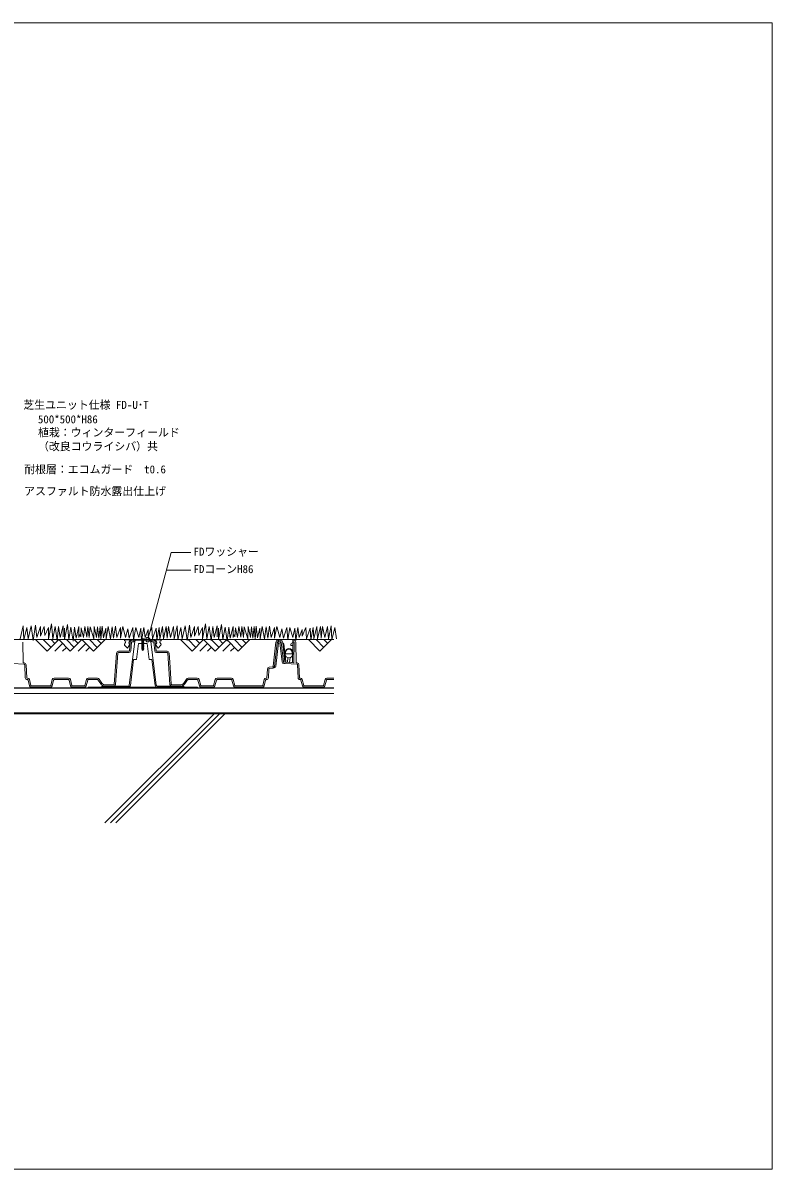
# Model space of a CAD drawing. Units: millimetres, scale not verified. Extents: x -1485 to 1485, y -1050 to 1050.
# Drawn here: x 112 to 1485, y -1050 to 1050 of the extents above; entities that cross this region are included whole.
import ezdxf
from ezdxf.enums import TextEntityAlignment as Align

# ---------------------------------------------------------------- set-up
doc = ezdxf.new("R2010")
doc.units = ezdxf.units.MM
doc.header["$LTSCALE"] = 7
for name, color, linetype, lineweight in [('0-0_0', 7, 'Continuous', 9), ('0-2_HATCH', 9, 'Continuous', 18), ('0-3_KUTAI', 3, 'Continuous', 18), ('0-4_BOUSUI', 1, 'Continuous', 18), ('0-6_dannnetu', 6, 'Continuous', 18), ('0-7_KANAMONO', 4, 'Continuous', 18), ('0-8_MOJI', 7, 'Continuous', 18), ('0-9_ecom', 7, 'Continuous', 9), ('0-A_GREEN', 3, 'Continuous', 18)]:
    doc.layers.add(name, color=color, linetype=linetype, lineweight=lineweight)
doc.styles.add('ＭＳ ゴシック', font='')
doc.styles.get('ＭＳ ゴシック').set_extended_font_data('MS Gothic')

msp = doc.modelspace()

# ---------------------------------------------------------------- linework, layer by layer
at = {"layer": '0-0_0', "lineweight": 18}
msp.add_lwpolyline([(-1485, -1050), (1485, -1050), (1485, 1050), (-1485, 1050)], close=True, dxfattribs=at)
at = {"layer": '0-2_HATCH'}
for p, q in [((262.225, -415.801), (462.225, -215.801)), ((272.225, -415.801), (472.225, -215.801)), ((282.225, -415.801), (482.225, -215.801))]:
    msp.add_line(p, q, dxfattribs=at)
at = {"layer": '0-3_KUTAI'}
msp.add_line((681.628, -215.801), (-846.223, -215.801), dxfattribs=at)
at = {"layer": '0-4_BOUSUI'}
for p, q in [((681.628, -168.201), (-846.223, -168.201)), ((681.628, -168.801), (-846.223, -168.801)), ((681.628, -168.201), (-518.372, -168.201)), ((681.628, -213.801), (-846.223, -213.801))]:
    msp.add_line(p, q, dxfattribs=at)
msp.add_lwpolyline([(231.628, -167.201), (431.628, -167.201), (431.628, -168.201), (231.628, -168.201)], close=True, dxfattribs=at)
at = {"layer": '0-6_dannnetu'}
msp.add_line((681.628, -178.801), (-846.223, -178.801), dxfattribs=at)
at = {"layer": '0-7_KANAMONO'}
for p, q in [((354.962, -80.001), (308.293, -80.001)), ((333.128, -81.201), (329.528, -81.801)), ((333.728, -82.501), (329.528, -83.201)), ((333.728, -83.901), (329.528, -84.601)), ((330.228, -81.397), (331.011, -81.201)), ((330.228, -81.397), (330.228, -81.201)), ((330.228, -82.205), (333.028, -81.505)), ((330.228, -82.797), (333.028, -82.097)), ((330.228, -83.605), (333.028, -82.905)), ((330.228, -84.197), (333.028, -83.497)), ((299.578, -85.955), (298.789, -87.347)), ((306.898, -87.347), (306.109, -85.955)), ((333.728, -85.301), (329.528, -86.001)), ((333.728, -86.701), (329.528, -87.401)), ((333.728, -88.101), (329.528, -88.801)), ((333.728, -89.501), (329.528, -90.201)), ((333.728, -90.901), (329.528, -91.601)), ((333.728, -92.301), (329.528, -93.001)), ((333.728, -93.701), (329.528, -94.401)), ((333.728, -95.101), (329.528, -95.801)), ((333.728, -96.501), (329.687, -97.174)), ((333.728, -96.501), (329.687, -97.174)), ((333.289, -97.974), (330.15, -98.497)), ((333.289, -97.974), (330.15, -98.497)), ((330.228, -85.005), (333.028, -84.305)), ((330.228, -85.597), (333.028, -84.897)), ((330.228, -86.405), (333.028, -85.705)), ((330.228, -86.997), (333.028, -86.297)), ((330.228, -87.805), (333.028, -87.105)), ((330.228, -88.397), (333.028, -87.697)), ((330.228, -89.205), (333.028, -88.505)), ((330.228, -89.797), (333.028, -89.097)), ((330.228, -90.605), (333.028, -89.905)), ((330.228, -91.197), (333.028, -90.497)), ((330.228, -92.005), (333.028, -91.305)), ((330.228, -92.597), (333.028, -91.897)), ((330.228, -93.405), (333.028, -92.705)), ((330.228, -93.997), (333.028, -93.297)), ((330.228, -94.805), (333.028, -94.105)), ((330.228, -95.397), (333.028, -94.697)), ((330.228, -96.205), (333.028, -95.505)), ((330.291, -96.781), (333.028, -96.097)), ((330.565, -97.564), (332.894, -96.982)), ((330.741, -98.068), (332.684, -97.583)), ((331.001, -98.812), (332.374, -98.468)), ((357.147, -85.955), (356.358, -87.347)), ((364.466, -87.347), (363.677, -85.955)), ((605.388, -106.199), (605.388, -103.199)), ((606.388, -106.199), (606.388, -103.199))]:
    msp.add_line(p, q, dxfattribs=at)
for points in [[(364.527, -82.443), (365.234, -82.101), (365.234, -80.601), (298.021, -80.601), (298.021, -82.101), (298.729, -82.443)], [(307.958, -82.443), (308.666, -82.101), (308.666, -81.201), (354.59, -81.201)], [(331.001, -98.812), (330.15, -98.497), (330.741, -98.068), (330.565, -97.564), (329.687, -97.174), (330.291, -96.781), (330.228, -96.601), (330.228, -96.205), (329.528, -95.801), (330.228, -95.397), (330.228, -94.805), (329.528, -94.401), (330.228, -93.997), (330.228, -93.405), (329.528, -93.001), (330.228, -92.597), (330.228, -92.005), (329.528, -91.601), (330.228, -91.197), (330.228, -90.605), (329.528, -90.201), (330.228, -89.797), (330.228, -89.205), (329.528, -88.801), (330.228, -88.397), (330.228, -87.805), (329.528, -87.401), (330.228, -86.997), (330.228, -86.405), (329.528, -86.001), (330.228, -85.597), (330.228, -85.005), (329.528, -84.601), (330.228, -84.197), (330.228, -83.605), (329.528, -83.201), (330.228, -82.797), (330.228, -82.205), (329.528, -81.801), (330.228, -81.397)], [(333.555, -81.201), (333.028, -81.505), (333.028, -82.097), (333.728, -82.501), (333.028, -82.905), (333.028, -83.497), (333.728, -83.901), (333.028, -84.305), (333.028, -84.897), (333.728, -85.301), (333.028, -85.705), (333.028, -86.297), (333.728, -86.701), (333.028, -87.105), (333.028, -87.697), (333.728, -88.101), (333.028, -88.505), (333.028, -89.097), (333.728, -89.501), (333.028, -89.905), (333.028, -90.497), (333.728, -90.901), (333.028, -91.305), (333.028, -91.897), (333.728, -92.301), (333.028, -92.705), (333.028, -93.297), (333.728, -93.701), (333.028, -94.105), (333.028, -94.697), (333.728, -95.101), (333.028, -95.505), (333.028, -96.097), (333.728, -96.501), (332.894, -96.982), (332.684, -97.583), (333.289, -97.974), (332.374, -98.468), (331.628, -100.601), (331.001, -98.812)], [(354.59, -81.201), (354.59, -82.101), (355.297, -82.443)], [(298.867, -90.515), (303.343, -95.401), (306.819, -90.515)], [(356.436, -90.515), (359.912, -95.401), (364.388, -90.515)], [(592.385, -103.199), (592.385, -106.199), (606.388, -106.199)], [(593.385, -103.199), (593.385, -106.199), (605.388, -106.199)]]:
    msp.add_lwpolyline(points, dxfattribs=at)
for centre, radius, start, end in [((298.319, -84.401), 2, 309.01589, 78.18299), ((308.293, -85.509), 5.508, 90, 116.99147), ((309.36, -85.424), 3.294, 115.18273, 189.26669), ((331.628, -83.001), 5.1, 36.03188, 143.96812), ((354.962, -85.509), 5.508, 63.00853, 90), ((353.896, -85.424), 3.294, 350.73331, 64.81727), ((364.936, -84.401), 2, 101.81701, 230.98411), ((300.048, -88.901), 2, 129.0159, 233.82139), ((305.639, -88.901), 2, 306.17861, 50.9841), ((357.617, -88.901), 2, 129.0159, 233.82139), ((363.207, -88.901), 2, 306.17861, 50.9841), ((599.386, -103.199), 7.002, 0, 180), ((599.386, -103.199), 6.002, 0, 180)]:
    msp.add_arc(centre, radius, start, end, dxfattribs=at)
at = {"layer": '0-8_MOJI'}
for p, q in [((340.647, -80.001), (383.397, 79.544)), ((383.397, 79.544), (419.61, 79.544)), ((374.823, 47.544), (419.61, 47.544))]:
    msp.add_line(p, q, dxfattribs=at)
msp.add_circle((340.647, -80.001), 4, dxfattribs=at)
at = {"layer": '0-9_ecom'}
for p, q in [((-143.863, -80.001), (112.718, -80.001)), ((112.718, -80.001), (308.293, -80.001)), ((135.16, -80.001), (156.373, -101.214)), ((149.302, -80.001), (163.444, -94.143)), ((177.586, -80.001), (156.373, -101.214)), ((163.444, -80.001), (170.515, -87.072)), ((177.586, -80.001), (198.8, -101.214)), ((191.729, -80.001), (205.871, -94.143)), ((220.013, -80.001), (198.8, -101.214)), ((205.871, -80.001), (212.942, -87.072)), ((220.013, -80.001), (241.226, -101.214)), ((234.155, -80.001), (248.297, -94.143)), ((262.439, -80.001), (241.226, -101.214)), ((248.297, -80.001), (255.368, -87.072)), ((315.128, -83.701), (312.168, -83.701)), ((314.128, -81.201), (315.128, -81.201)), ((349.128, -81.201), (348.128, -81.201)), ((356.137, -80.001), (574.65, -80.001)), ((356.137, -80.001), (612.718, -80.001)), ((400.624, -80.001), (421.837, -101.214)), ((414.766, -80.001), (428.908, -94.143)), ((443.05, -80.001), (421.837, -101.214)), ((428.908, -80.001), (435.979, -87.072)), ((443.05, -80.001), (464.264, -101.214)), ((457.193, -80.001), (471.335, -94.143)), ((485.477, -80.001), (464.264, -101.214)), ((471.335, -80.001), (478.406, -87.072)), ((485.477, -80.001), (506.69, -101.214)), ((499.619, -80.001), (513.761, -94.143)), ((527.903, -80.001), (506.69, -101.214)), ((513.761, -80.001), (520.832, -87.072)), ((578.748, -83.701), (580.628, -83.701)), ((606.907, -84.814), (606.927, -83.701)), ((612.718, -80.001), (681.628, -80.001)), ((635.16, -80.001), (656.373, -101.214)), ((649.302, -80.001), (663.444, -94.143)), ((677.586, -80.001), (656.373, -101.214)), ((663.444, -80.001), (670.515, -87.072)), ((111.938, -84.64), (112.583, -121.618)), ((184.657, -87.072), (170.515, -101.214)), ((191.728, -94.143), (184.657, -101.214)), ((227.084, -87.072), (212.942, -101.214)), ((234.155, -94.143), (227.084, -101.214)), ((285.863, -104.631), (281.855, -161.945)), ((286.861, -101.201), (306.314, -101.201)), ((307.31, -100.287), (308.681, -84.4)), ((311.172, -84.615), (309.801, -100.502)), ((352.084, -84.615), (353.455, -100.502)), ((355.945, -100.287), (354.574, -84.4)), ((376.395, -101.201), (356.942, -101.201)), ((377.392, -104.631), (381.4, -161.945)), ((450.121, -87.072), (435.979, -101.214)), ((457.192, -94.143), (450.121, -101.214)), ((492.548, -87.072), (478.406, -101.214)), ((499.619, -94.143), (492.548, -101.214)), ((575.268, -84.332), (570.568, -128.672)), ((589.341, -120.818), (585.502, -84.595)), ((590.217, -87.49), (593.644, -119.814)), ((605.787, -90.701), (603.883, -90.701)), ((606.291, -120.118), (606.858, -87.666)), ((608.678, -121.29), (609.316, -84.718)), ((608.857, -85.701), (609.299, -85.701)), ((611.938, -84.64), (612.583, -121.618)), ((114.393, -125.151), (92.628, -123.943)), ((113.528, -122.599), (114.532, -122.654)), ((117.835, -126), (118.85, -149.744)), ((592.628, -123.943), (590.099, -123.803)), ((614.393, -125.151), (592.628, -123.943)), ((592.766, -121.447), (607.623, -122.271)), ((597.485, -112.977), (596.72, -121.666)), ((599.24, -113.201), (599.533, -113.201)), ((600.724, -121.889), (601.522, -112.818)), ((613.528, -122.599), (614.532, -122.654)), ((617.835, -126), (618.85, -149.744)), ((116.352, -149.85), (115.337, -126.106)), ((560.186, -133.854), (559.28, -149.758)), ((561.776, -149.9), (562.682, -133.996)), ((569.729, -129.554), (563.134, -130.596)), ((563.524, -133.065), (570.119, -132.024)), ((570.119, -132.024), (572.676, -131.62)), ((616.352, -149.85), (615.337, -126.106)), ((119.849, -150.701), (120.436, -150.701)), ((120.436, -153.201), (119.849, -153.201)), ((124.259, -164.607), (121.402, -153.942)), ((123.817, -153.295), (126.674, -163.96)), ((127.64, -164.701), (161.891, -164.701)), ((161.891, -167.201), (127.64, -167.201)), ((162.857, -163.96), (165.714, -153.295)), ((168.129, -153.942), (165.272, -164.607)), ((169.095, -150.701), (195.56, -150.701)), ((195.56, -153.201), (169.095, -153.201)), ((199.384, -164.607), (196.526, -153.942)), ((198.941, -153.295), (201.799, -163.96)), ((202.765, -164.701), (224.491, -164.701)), ((224.491, -167.201), (202.765, -167.201)), ((225.457, -163.96), (228.314, -153.295)), ((230.729, -153.942), (227.872, -164.607)), ((231.695, -150.701), (248.611, -150.701)), ((248.611, -153.201), (231.695, -153.201)), ((254.639, -160.981), (249.427, -153.623)), ((251.467, -152.178), (256.679, -159.536)), ((262.799, -162.701), (278.364, -162.701)), ((278.364, -165.201), (262.799, -165.201)), ((400.457, -162.701), (384.892, -162.701)), ((384.892, -165.201), (400.457, -165.201)), ((411.789, -152.178), (406.577, -159.536)), ((408.617, -160.981), (413.829, -153.623)), ((431.56, -150.701), (414.645, -150.701)), ((414.645, -153.201), (431.56, -153.201)), ((432.526, -153.942), (435.384, -164.607)), ((437.799, -163.96), (434.941, -153.295)), ((460.491, -164.701), (438.765, -164.701)), ((438.765, -167.201), (460.491, -167.201)), ((464.314, -153.295), (461.457, -163.96)), ((463.872, -164.607), (466.729, -153.942)), ((494.16, -150.701), (467.695, -150.701)), ((467.695, -153.201), (494.16, -153.201)), ((495.126, -153.942), (497.984, -164.607)), ((500.399, -163.96), (497.541, -153.295)), ((550.491, -164.701), (501.365, -164.701)), ((501.365, -167.201), (550.491, -167.201)), ((554.314, -153.295), (551.457, -163.96)), ((553.872, -164.607), (556.729, -153.942)), ((558.282, -150.701), (557.695, -150.701)), ((557.695, -153.201), (558.282, -153.201)), ((619.849, -150.701), (620.436, -150.701)), ((620.436, -153.201), (619.849, -153.201)), ((624.259, -164.607), (621.402, -153.942)), ((623.817, -153.295), (626.674, -163.96)), ((627.64, -164.701), (661.891, -164.701)), ((661.891, -167.201), (627.64, -167.201)), ((662.857, -163.96), (665.714, -153.295)), ((668.129, -153.942), (665.272, -164.607)), ((669.095, -150.701), (681.628, -150.701)), ((681.628, -153.201), (669.095, -153.201))]:
    msp.add_line(p, q, dxfattribs=at)
at = {"layer": '0-9_ecom', "color": 150, "lineweight": 18}
for p, q in [((317.05, -83.385), (306.85, -163.454)), ((343.726, -81.201), (319.529, -81.201)), ((356.405, -163.454), (346.206, -83.385)), ((256.628, -165.701), (304.803, -165.701)), ((306.787, -163.954), (306.85, -163.454)), ((356.469, -163.954), (356.405, -163.454)), ((406.628, -165.701), (358.453, -165.701))]:
    msp.add_line(p, q, dxfattribs=at)
at = {"layer": '0-9_ecom'}
for points in [[(312.168, -81.201), (315.128, -81.201), (315.128, -83.701)], [(351.087, -81.201), (348.128, -81.201), (348.128, -83.701), (351.087, -83.701)], [(580.628, -83.701), (580.628, -81.201), (578.748, -81.201)], [(584.507, -83.701), (582.628, -83.701), (582.628, -81.201), (584.507, -81.201)], [(608.316, -83.701), (606.665, -83.701), (606.665, -81.201), (608.438, -81.201)], [(279.361, -161.771), (282.198, -121.201), (283.369, -104.457)], [(306.314, -103.701), (297.88, -103.701), (286.861, -103.701)], [(356.942, -103.701), (365.375, -103.701), (376.395, -103.701)], [(383.894, -161.771), (381.057, -121.201), (379.886, -104.457)], [(573.054, -128.935), (577.637, -85.701), (577.754, -84.595)], [(575.611, -128.531), (580.151, -85.701), (577.637, -85.701)], [(586.812, -120.677), (583.105, -85.701), (585.619, -85.701)], [(587.988, -84.332), (588.133, -85.701), (591.827, -120.554)]]:
    msp.add_lwpolyline(points, dxfattribs=at)
at = {"layer": '0-9_ecom', "color": 150, "lineweight": 18}
for points in [[(308.834, -163.706), (314.886, -116.201), (319.926, -116.201), (323.62, -87.201), (329.874, -87.201)], [(333.028, -87.201), (339.635, -87.201), (343.33, -116.201), (348.37, -116.201), (354.421, -163.706)], [(304.866, -165.201), (256.628, -165.201), (256.628, -167.201), (304.866, -167.201)], [(358.389, -167.201), (406.628, -167.201), (406.628, -165.201), (358.389, -165.201)]]:
    msp.add_lwpolyline(points, dxfattribs=at)
at = {"layer": '0-9_ecom'}
for centre, radius, start, end in [((312.168, -84.701), 3.5, 90, 175.06815), ((312.168, -84.701), 1, 90, 175.06819), ((351.087, -84.701), 3.5, 4.93185, 90), ((351.087, -84.701), 1, 4.93181, 90), ((578.748, -84.701), 3.5, 90, 173.94924), ((578.748, -84.701), 1, 90, 173.94942), ((584.507, -84.701), 3.5, 6.05049, 90), ((584.507, -84.701), 1, 6.05077, 90), ((608.316, -84.701), 1, 359.00001, 90), ((608.438, -84.701), 3.5, 0.99999, 90), ((286.861, -104.701), 3.5, 90, 175.99999), ((286.861, -104.701), 1, 90, 176), ((306.314, -100.201), 1, 270, 355.06815), ((306.314, -100.201), 3.5, 270, 355.06819), ((356.942, -100.201), 3.5, 184.93181, 270), ((356.942, -100.201), 1, 184.93185, 270), ((376.395, -104.701), 3.5, 4.00001, 90), ((376.395, -104.701), 1, 4, 90), ((588.229, -87.701), 2, 6.05077, 90), ((606.883, -89.701), 4, 101.2808, 180), ((603.883, -89.701), 1, 180, 270), ((605.787, -91.701), 1, 359, 90), ((605.908, -84.797), 1, 281.13827, 358.99986), ((608.857, -87.701), 2, 90, 178.99999), ((113.583, -121.6), 1, 180.99999, 266.82497), ((114.338, -126.149), 1, 2.44878, 86.82481), ((114.338, -126.149), 3.5, 2.44878, 86.82497), ((590.293, -120.308), 3.5, 186.05076, 266.82481), ((592.822, -120.449), 3.5, 186.05077, 266.82481), ((592.822, -120.449), 1, 186.05077, 266.82483), ((599.24, -106.201), 7, 186.05076, 270), ((595.633, -119.603), 2, 186.05077, 266.82483), ((599.533, -106.201), 7, 270, 359), ((604.291, -120.083), 2, 266.82483, 358.99999), ((607.678, -121.273), 1, 266.82483, 359.00001), ((613.583, -121.6), 1, 180.99999, 266.82497), ((614.338, -126.149), 1, 2.44878, 86.82481), ((614.338, -126.149), 3.5, 2.44878, 86.82497), ((563.68, -134.053), 3.5, 98.97689, 176.74065), ((563.68, -134.053), 1, 98.97687, 176.74065), ((569.573, -128.566), 1, 278.97689, 353.94924), ((569.573, -128.566), 3.5, 278.97687, 353.94924), ((572.13, -128.163), 3.5, 278.97687, 353.94924), ((119.849, -149.701), 3.5, 182.44878, 270), ((119.849, -149.701), 1, 182.44878, 270), ((120.436, -154.201), 3.5, 15.00004, 90), ((120.436, -154.201), 1, 14.99997, 90), ((127.64, -163.701), 3.5, 194.99997, 270), ((127.64, -163.701), 1, 195.00004, 270), ((161.891, -163.701), 1, 270, 344.99996), ((161.891, -163.701), 3.5, 270, 345.00003), ((169.095, -154.201), 3.5, 90, 164.99996), ((169.095, -154.201), 1, 90, 165.00003), ((195.56, -154.201), 3.5, 15.00004, 90), ((195.56, -154.201), 1, 14.99997, 90), ((202.765, -163.701), 3.5, 194.99997, 270), ((202.765, -163.701), 1, 195.00004, 270), ((224.491, -163.701), 1, 270, 344.99996), ((224.491, -163.701), 3.5, 270, 345.00003), ((231.695, -154.201), 3.5, 90, 164.99996), ((231.695, -154.201), 1, 90, 165.00003), ((248.611, -154.201), 3.5, 35.31126, 90), ((248.611, -154.201), 1, 35.31121, 90), ((262.799, -155.201), 10, 215.31121, 270), ((262.799, -155.201), 7.5, 215.31126, 270), ((278.364, -161.701), 1, 270, 356.00001), ((278.364, -161.701), 3.5, 270, 356), ((384.892, -161.701), 3.5, 184, 270), ((384.892, -161.701), 1, 183.99999, 270), ((400.457, -155.201), 7.5, 270, 324.68874), ((400.457, -155.201), 10, 270, 324.68879), ((414.645, -154.201), 3.5, 90, 144.68874), ((414.645, -154.201), 1, 90, 144.68879), ((431.56, -154.201), 3.5, 15.00004, 90), ((431.56, -154.201), 1, 14.99997, 90), ((438.765, -163.701), 3.5, 194.99997, 270), ((438.765, -163.701), 1, 195.00004, 270), ((460.491, -163.701), 1, 270, 344.99996), ((460.491, -163.701), 3.5, 270, 345.00003), ((467.695, -154.201), 3.5, 90, 164.99996), ((467.695, -154.201), 1, 90, 165.00003), ((494.16, -154.201), 3.5, 15.00004, 90), ((494.16, -154.201), 1, 14.99997, 90), ((501.365, -163.701), 3.5, 194.99997, 270), ((501.365, -163.701), 1, 195.00004, 270), ((550.491, -163.701), 1, 270, 344.99996), ((550.491, -163.701), 3.5, 270, 345.00003), ((557.695, -154.201), 3.5, 90, 164.99996), ((557.695, -154.201), 1, 90, 165.00003), ((558.282, -149.701), 1, 270, 356.74065), ((558.282, -149.701), 3.5, 270, 356.74065), ((619.849, -149.701), 3.5, 182.44878, 270), ((619.849, -149.701), 1, 182.44878, 270), ((620.436, -154.201), 3.5, 15.00004, 90), ((620.436, -154.201), 1, 14.99997, 90), ((627.64, -163.701), 3.5, 194.99997, 270), ((627.64, -163.701), 1, 195.00004, 270), ((661.891, -163.701), 1, 270, 344.99996), ((661.891, -163.701), 3.5, 270, 345.00003), ((669.095, -154.201), 3.5, 90, 164.99996), ((669.095, -154.201), 1, 90, 165.00003)]:
    msp.add_arc(centre, radius, start, end, dxfattribs=at)
at = {"layer": '0-9_ecom', "color": 150, "lineweight": 18}
for centre, radius, start, end in [((319.529, -83.701), 2.5, 90, 172.7407), ((343.726, -83.701), 2.5, 7.2593, 90), ((304.803, -163.701), 2, 270, 352.7407), ((304.866, -163.201), 2, 270, 352.7407), ((304.866, -163.201), 4, 270, 352.7407), ((358.389, -163.201), 4, 187.2593, 270), ((358.389, -163.201), 2, 187.2593, 270), ((358.453, -163.701), 2, 187.2593, 270)]:
    msp.add_arc(centre, radius, start, end, dxfattribs=at)
at = {"layer": '0-A_GREEN'}
for points in [[(106.91, -78.766), (112.232, -54.817), (113.562, -80.096), (118.884, -57.478), (121.545, -78.766), (126.867, -54.817), (130.859, -81.427), (134.851, -53.486), (137.512, -76.105), (144.164, -56.147), (144.164, -73.444), (150.817, -56.147), (152.147, -72.113), (158.8, -57.478)], [(158.8, -57.478), (158.8, -78.766), (164.122, -50.825), (166.783, -78.766), (170.775, -56.147), (174.766, -81.427), (177.427, -56.147), (180.088, -76.105), (185.41, -54.817), (185.41, -74.774)], [(188.06, -58.713), (188.06, -80.001), (193.382, -52.06), (196.043, -80.001), (200.035, -57.382), (204.026, -82.662), (206.687, -57.382), (209.348, -77.34), (214.671, -56.052), (214.671, -76.009), (216.166, -70.803), (217.995, -75.107), (218.97, -58.046), (222.87, -76.082), (225.307, -55.608), (229.207, -75.595), (230.67, -56.096), (233.595, -76.082), (235.057, -56.583), (241.882, -78.52), (242.369, -56.096), (246.513, -76.326), (248.706, -56.339), (251.144, -77.545), (253.337, -56.096), (255.044, -79.251), (256.931, -55.124), (259.675, -76.682), (263.986, -59.043), (264.26, -78.766), (268.252, -56.147), (272.244, -78.766), (275.353, -56.692), (278.097, -77.074), (281.625, -55.124), (284.218, -76.105), (290.871, -57.478), (290.871, -77.435), (294.862, -56.147), (300.185, -76.105)], [(300.185, -76.105), (304.176, -60.139), (306.837, -77.435), (313.49, -57.478), (314.82, -80.096), (318.812, -57.478), (324.134, -76.105), (328.125, -58.808), (329.456, -81.427), (333.448, -57.478), (336.109, -76.105), (341.431, -61.469), (341.431, -73.444), (348.083, -57.478), (349.414, -78.766), (356.066, -58.808), (357.397, -80.096), (361.389, -57.478), (362.719, -78.766), (368.041, -56.147), (369.372, -78.766), (374.694, -56.147), (376.024, -77.435), (378.685, -56.147), (382.677, -76.105), (387.999, -56.147), (389.33, -78.766), (394.652, -54.817), (395.982, -80.096), (401.304, -57.478), (403.965, -78.766), (409.287, -54.817), (413.279, -81.427), (417.271, -53.486), (419.931, -76.105), (426.584, -56.147), (426.584, -73.444), (433.237, -56.147), (434.567, -72.113), (441.22, -57.478)], [(441.22, -57.478), (441.22, -78.766), (446.542, -50.825), (449.203, -78.766), (453.195, -56.147), (457.186, -81.427), (459.847, -56.147), (462.508, -76.105), (467.83, -54.817), (467.83, -74.774)], [(470.48, -58.713), (470.48, -80.001), (475.802, -52.06), (478.463, -80.001), (482.455, -57.382), (486.446, -82.662), (489.107, -57.382), (491.768, -77.34), (497.09, -56.052), (497.09, -76.009), (498.586, -70.803), (500.415, -75.107), (501.39, -58.046), (505.29, -76.082), (507.727, -55.608), (511.627, -75.595), (513.089, -56.096), (516.014, -76.082), (517.477, -56.583), (524.302, -78.52), (524.789, -56.096), (528.933, -76.326), (531.126, -56.339), (533.564, -77.545), (535.757, -56.096), (537.464, -79.251), (539.351, -55.124), (542.095, -76.682), (546.406, -59.043), (546.68, -78.766), (550.672, -56.147), (554.663, -78.766), (557.773, -56.692), (560.517, -77.074), (564.045, -55.124), (566.638, -76.105), (573.291, -57.478), (573.291, -77.435), (577.282, -56.147), (582.604, -76.105)], [(582.604, -76.105), (586.596, -60.139), (589.257, -77.435), (595.91, -57.478), (597.24, -80.096), (601.232, -57.478), (606.554, -76.105), (610.545, -58.808), (611.876, -81.427), (615.867, -57.478), (618.528, -76.105), (623.851, -61.469), (623.851, -73.444), (630.503, -57.478), (631.834, -78.766), (638.486, -58.808), (639.817, -80.096), (643.808, -57.478), (645.139, -78.766), (650.461, -56.147), (651.792, -78.766), (657.114, -56.147), (658.444, -77.435), (661.105, -56.147), (665.097, -76.105), (670.419, -56.147), (671.749, -78.766), (677.072, -54.817), (678.402, -80.096), (683.724, -57.478), (686.385, -78.766), (686.418, -78.617)]]:
    msp.add_lwpolyline(points, dxfattribs=at)

# ---------------------------------------------------------------- texts
at = {"layer": '0-8_MOJI', "style": 'ＭＳ ゴシック'}
for s, p in [('芝生ユニット仕様 FD-U･T', (112.646, 338.469)), ('500*500*H86', (139.417, 312.024)), ('植栽：ウィンターフィールド', (139.51, 287.93)), ('（改良コウライシバ）共', (139.51, 262.387)), ('耐根層：エコムガード\u3000t0.6', (114.176, 220.287)), ('アスファルト防水露出仕上げ', (114.176, 180.287)), ('FDワッシャー', (424.61, 69.544)), ('FDコーンH86', (424.61, 37.544))]:
    msp.add_text(s, height=14.66, dxfattribs=at).set_placement(p, align=Align.BOTTOM_LEFT)

doc.saveas('drawing.dxf')
